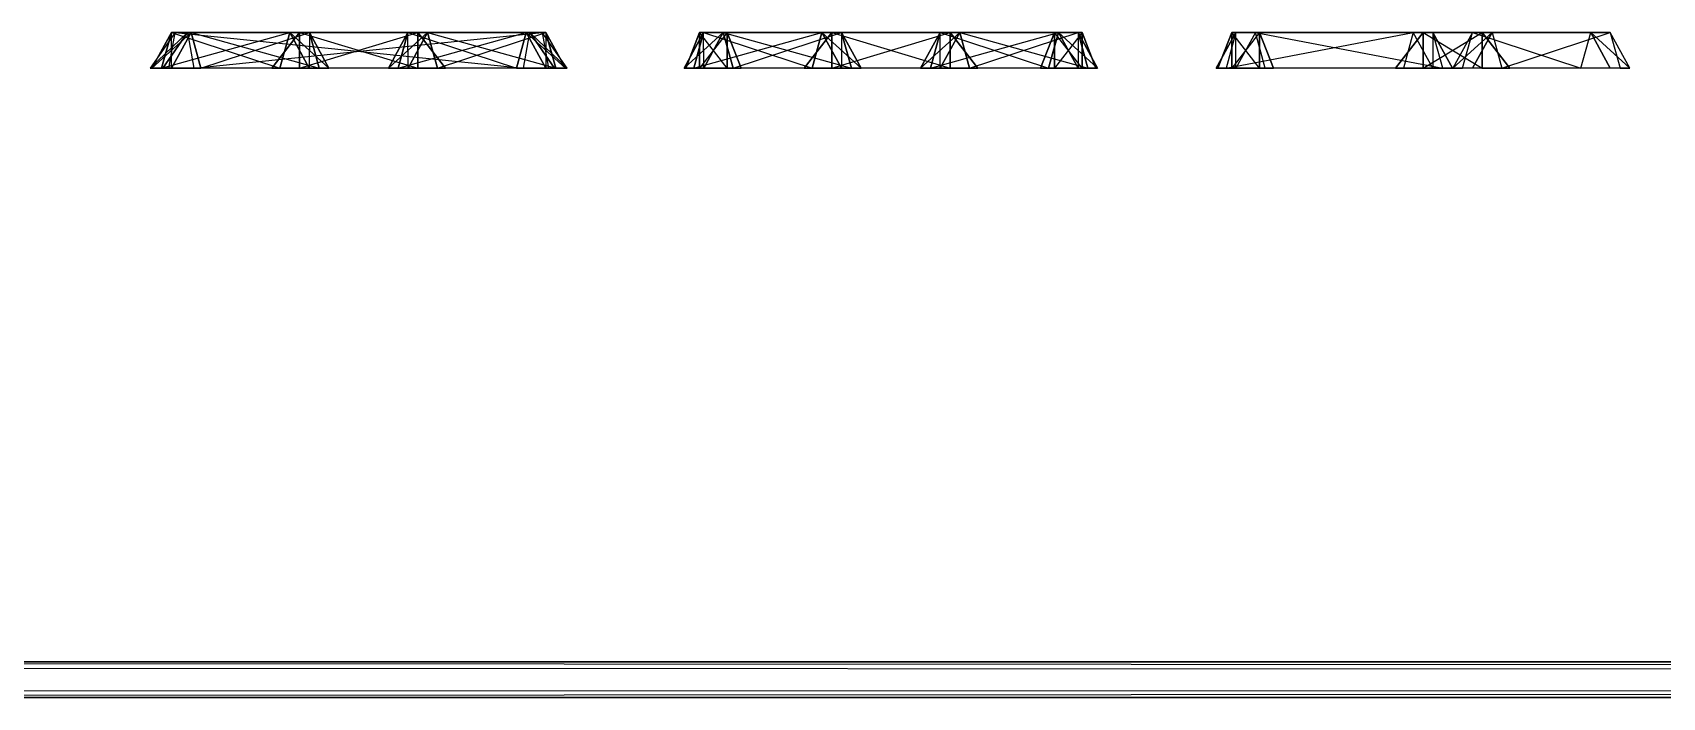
# Model space of a CAD drawing. Extents: x -3500 to 3500, y -22 to 22.
# Drawn here: x -2227 to -2119, y -22 to 22 of the extents above; entities that cross this region are included whole.
import ezdxf

# ---------------------------------------------------------------- set-up
doc = ezdxf.new("R2010")
doc.units = 0
doc.layers.add('UB3D', color=1, linetype='CONTINUOUS')

msp = doc.modelspace()

# ---------------------------------------------------------------- linework, layer by layer
at = {"layer": 'UB3D', "color": 2}
for points in [[(-2219.236969, 19.685039, 1271.177402), (-2218.007441, 19.685039, 1272.822913), (-2217.595157, 22.047244, 1272.001969)], [(-2218.412402, 19.685039, 1269.535669), (-2219.236969, 19.685039, 1271.177402), (-2216.770591, 22.047244, 1270.360236)], [(-2219.236969, 19.685039, 1271.177402), (-2216.770591, 22.047244, 1270.360236), (-2217.595157, 22.047244, 1272.001969)], [(-2219.130079, 19.685039, 1282.338228), (-2218.484882, 19.685039, 1284.288346), (-2217.833858, 22.047244, 1283.640236)], [(-2217.82811, 19.685039, 1281.042008), (-2219.130079, 19.685039, 1282.338228), (-2216.53189, 22.047244, 1282.344016)], [(-2219.130079, 19.685039, 1282.338228), (-2216.53189, 22.047244, 1282.344016), (-2217.833858, 22.047244, 1283.640236)], [(-2219.130079, 19.685039, 1271.835), (-2217.833858, 22.047244, 1270.532992), (-2218.484882, 19.685039, 1269.884882)], [(-2219.130079, 19.685039, 1271.835), (-2217.82811, 19.685039, 1273.13122), (-2217.833858, 22.047244, 1270.532992)], [(-2218.484882, 19.685039, 1284.288346), (-2217.833858, 22.047244, 1283.640236), (-2210.645866, 19.685039, 1292.162362)], [(-2217.833858, 22.047244, 1270.532992), (-2218.484882, 19.685039, 1269.884882), (-2209.994843, 22.047244, 1262.658976)], [(-2218.484882, 19.685039, 1269.884882), (-2209.994843, 22.047244, 1262.658976), (-2210.645866, 19.685039, 1262.010866)], [(-2218.412402, 19.685039, 1269.535669), (-2216.770591, 22.047244, 1270.360236), (-2216.358307, 19.685039, 1269.539291)], [(-2218.007441, 19.685039, 1272.822913), (-2217.595157, 22.047244, 1272.001969), (-2194.490394, 19.685039, 1284.633937)], [(-2217.833858, 22.047244, 1283.640236), (-2210.645866, 19.685039, 1292.162362), (-2209.994843, 22.047244, 1291.514252)], [(-2216.53189, 22.047244, 1282.344016), (-2217.833858, 22.047244, 1283.640236), (-2208.692874, 22.047244, 1290.218031)], [(-2217.833858, 22.047244, 1283.640236), (-2208.692874, 22.047244, 1290.218031), (-2209.994843, 22.047244, 1291.514252)], [(-2217.82811, 19.685039, 1273.13122), (-2217.833858, 22.047244, 1270.532992), (-2216.53189, 22.047244, 1271.829213)], [(-2217.833858, 22.047244, 1270.532992), (-2216.53189, 22.047244, 1271.829213), (-2209.994843, 22.047244, 1262.658976)], [(-2217.82811, 19.685039, 1281.042008), (-2216.53189, 22.047244, 1282.344016), (-2215.880866, 19.685039, 1281.695906)], [(-2217.82811, 19.685039, 1273.13122), (-2215.880866, 19.685039, 1272.477323), (-2216.53189, 22.047244, 1271.829213)], [(-2217.595157, 22.047244, 1272.001969), (-2194.490394, 19.685039, 1284.633937), (-2194.07811, 22.047244, 1283.812992)], [(-2216.770591, 22.047244, 1270.360236), (-2217.595157, 22.047244, 1272.001969), (-2193.253543, 22.047244, 1282.17126)], [(-2217.595157, 22.047244, 1272.001969), (-2193.253543, 22.047244, 1282.17126), (-2194.07811, 22.047244, 1283.812992)], [(-2216.770591, 22.047244, 1270.360236), (-2216.358307, 19.685039, 1269.539291), (-2193.253543, 22.047244, 1282.17126)], [(-2216.53189, 22.047244, 1282.344016), (-2215.880866, 19.685039, 1281.695906), (-2208.692874, 22.047244, 1290.218031)], [(-2215.880866, 19.685039, 1272.477323), (-2216.53189, 22.047244, 1271.829213), (-2208.04185, 19.685039, 1264.603307)], [(-2216.53189, 22.047244, 1271.829213), (-2208.04185, 19.685039, 1264.603307), (-2208.692874, 22.047244, 1263.955197)], [(-2216.53189, 22.047244, 1271.829213), (-2209.994843, 22.047244, 1262.658976), (-2208.692874, 22.047244, 1263.955197)], [(-2216.358307, 19.685039, 1269.539291), (-2193.253543, 22.047244, 1282.17126), (-2192.84126, 19.685039, 1281.350315)], [(-2215.880866, 19.685039, 1281.695906), (-2208.692874, 22.047244, 1290.218031), (-2208.04185, 19.685039, 1289.569921)], [(-2211.181102, 19.685039, 1289.94752), (-2209.343858, 22.047244, 1289.94752), (-2209.343858, 19.685039, 1289.028898)], [(-2211.181102, 19.685039, 1291.784764), (-2209.343858, 19.685039, 1292.703386), (-2209.343858, 22.047244, 1291.784764)], [(-2211.181102, 19.685039, 1289.94752), (-2211.181102, 19.685039, 1291.784764), (-2209.343858, 22.047244, 1289.94752)], [(-2211.181102, 19.685039, 1291.784764), (-2209.343858, 22.047244, 1289.94752), (-2209.343858, 22.047244, 1291.784764)], [(-2211.181102, 19.685039, 1262.388465), (-2209.343858, 22.047244, 1262.388465), (-2209.343858, 19.685039, 1261.469843)], [(-2211.181102, 19.685039, 1264.225709), (-2209.343858, 19.685039, 1265.144331), (-2209.343858, 22.047244, 1264.225709)], [(-2211.181102, 19.685039, 1262.388465), (-2211.181102, 19.685039, 1264.225709), (-2209.343858, 22.047244, 1262.388465)], [(-2211.181102, 19.685039, 1264.225709), (-2209.343858, 22.047244, 1262.388465), (-2209.343858, 22.047244, 1264.225709)], [(-2210.645866, 19.685039, 1292.162362), (-2209.994843, 22.047244, 1291.514252), (-2208.698622, 19.685039, 1292.81626)], [(-2209.994843, 22.047244, 1262.658976), (-2210.645866, 19.685039, 1262.010866), (-2208.698622, 19.685039, 1261.356969)], [(-2208.692874, 22.047244, 1290.218031), (-2209.994843, 22.047244, 1291.514252), (-2207.396654, 19.685039, 1291.520039)], [(-2209.994843, 22.047244, 1291.514252), (-2207.396654, 19.685039, 1291.520039), (-2208.698622, 19.685039, 1292.81626)], [(-2209.994843, 22.047244, 1262.658976), (-2208.692874, 22.047244, 1263.955197), (-2208.698622, 19.685039, 1261.356969)], [(-2209.343858, 22.047244, 1289.94752), (-2209.343858, 19.685039, 1289.028898), (-2201.504843, 22.047244, 1289.94752)], [(-2209.343858, 19.685039, 1289.028898), (-2201.504843, 22.047244, 1289.94752), (-2201.504843, 19.685039, 1289.028898)], [(-2209.343858, 19.685039, 1292.703386), (-2209.343858, 22.047244, 1291.784764), (-2201.504843, 19.685039, 1292.703386)], [(-2209.343858, 22.047244, 1291.784764), (-2201.504843, 19.685039, 1292.703386), (-2201.504843, 22.047244, 1291.784764)], [(-2209.343858, 22.047244, 1289.94752), (-2209.343858, 22.047244, 1291.784764), (-2201.504843, 22.047244, 1289.94752)], [(-2209.343858, 22.047244, 1291.784764), (-2201.504843, 22.047244, 1289.94752), (-2201.504843, 22.047244, 1291.784764)], [(-2209.343858, 22.047244, 1262.388465), (-2209.343858, 19.685039, 1261.469843), (-2201.504843, 22.047244, 1262.388465)], [(-2209.343858, 19.685039, 1261.469843), (-2201.504843, 22.047244, 1262.388465), (-2201.504843, 19.685039, 1261.469843)], [(-2209.343858, 19.685039, 1265.144331), (-2209.343858, 22.047244, 1264.225709), (-2201.504843, 19.685039, 1265.144331)], [(-2209.343858, 22.047244, 1264.225709), (-2201.504843, 19.685039, 1265.144331), (-2201.504843, 22.047244, 1264.225709)], [(-2209.343858, 22.047244, 1262.388465), (-2209.343858, 22.047244, 1264.225709), (-2201.504843, 22.047244, 1262.388465)], [(-2209.343858, 22.047244, 1264.225709), (-2201.504843, 22.047244, 1262.388465), (-2201.504843, 22.047244, 1264.225709)], [(-2208.692874, 22.047244, 1263.955197), (-2208.698622, 19.685039, 1261.356969), (-2207.396654, 19.685039, 1262.653189)], [(-2208.692874, 22.047244, 1290.218031), (-2208.04185, 19.685039, 1289.569921), (-2207.396654, 19.685039, 1291.520039)], [(-2208.04185, 19.685039, 1264.603307), (-2208.692874, 22.047244, 1263.955197), (-2207.396654, 19.685039, 1262.653189)], [(-2203.452047, 19.685039, 1291.520039), (-2202.155827, 22.047244, 1290.218031), (-2202.80685, 19.685039, 1289.569921)], [(-2203.452047, 19.685039, 1291.520039), (-2202.150079, 19.685039, 1292.81626), (-2202.155827, 22.047244, 1290.218031)], [(-2203.452047, 19.685039, 1262.653189), (-2202.80685, 19.685039, 1264.603307), (-2202.155827, 22.047244, 1263.955197)], [(-2202.150079, 19.685039, 1261.356969), (-2203.452047, 19.685039, 1262.653189), (-2200.853858, 22.047244, 1262.658976)], [(-2203.452047, 19.685039, 1262.653189), (-2200.853858, 22.047244, 1262.658976), (-2202.155827, 22.047244, 1263.955197)], [(-2202.155827, 22.047244, 1290.218031), (-2202.80685, 19.685039, 1289.569921), (-2194.316811, 22.047244, 1282.344016)], [(-2202.80685, 19.685039, 1289.569921), (-2194.316811, 22.047244, 1282.344016), (-2194.967835, 19.685039, 1281.695906)], [(-2202.80685, 19.685039, 1264.603307), (-2202.155827, 22.047244, 1263.955197), (-2194.967835, 19.685039, 1272.477323)], [(-2202.150079, 19.685039, 1292.81626), (-2202.155827, 22.047244, 1290.218031), (-2200.853858, 22.047244, 1291.514252)], [(-2202.155827, 22.047244, 1290.218031), (-2200.853858, 22.047244, 1291.514252), (-2194.316811, 22.047244, 1282.344016)], [(-2202.155827, 22.047244, 1263.955197), (-2194.967835, 19.685039, 1272.477323), (-2194.316811, 22.047244, 1271.829213)], [(-2200.853858, 22.047244, 1262.658976), (-2202.155827, 22.047244, 1263.955197), (-2193.014843, 22.047244, 1270.532992)], [(-2202.155827, 22.047244, 1263.955197), (-2193.014843, 22.047244, 1270.532992), (-2194.316811, 22.047244, 1271.829213)], [(-2202.150079, 19.685039, 1292.81626), (-2200.202835, 19.685039, 1292.162362), (-2200.853858, 22.047244, 1291.514252)], [(-2202.150079, 19.685039, 1261.356969), (-2200.853858, 22.047244, 1262.658976), (-2200.202835, 19.685039, 1262.010866)], [(-2201.504843, 22.047244, 1289.94752), (-2201.504843, 19.685039, 1289.028898), (-2199.667598, 19.685039, 1289.94752)], [(-2201.504843, 19.685039, 1292.703386), (-2201.504843, 22.047244, 1291.784764), (-2199.667598, 19.685039, 1291.784764)], [(-2201.504843, 22.047244, 1289.94752), (-2201.504843, 22.047244, 1291.784764), (-2199.667598, 19.685039, 1289.94752)], [(-2201.504843, 22.047244, 1291.784764), (-2199.667598, 19.685039, 1289.94752), (-2199.667598, 19.685039, 1291.784764)], [(-2201.504843, 22.047244, 1262.388465), (-2201.504843, 19.685039, 1261.469843), (-2199.667598, 19.685039, 1262.388465)], [(-2201.504843, 19.685039, 1265.144331), (-2201.504843, 22.047244, 1264.225709), (-2199.667598, 19.685039, 1264.225709)], [(-2201.504843, 22.047244, 1262.388465), (-2201.504843, 22.047244, 1264.225709), (-2199.667598, 19.685039, 1262.388465)], [(-2201.504843, 22.047244, 1264.225709), (-2199.667598, 19.685039, 1262.388465), (-2199.667598, 19.685039, 1264.225709)], [(-2200.202835, 19.685039, 1292.162362), (-2200.853858, 22.047244, 1291.514252), (-2192.363819, 19.685039, 1284.288346)], [(-2200.853858, 22.047244, 1291.514252), (-2192.363819, 19.685039, 1284.288346), (-2193.014843, 22.047244, 1283.640236)], [(-2200.853858, 22.047244, 1291.514252), (-2194.316811, 22.047244, 1282.344016), (-2193.014843, 22.047244, 1283.640236)], [(-2200.853858, 22.047244, 1262.658976), (-2200.202835, 19.685039, 1262.010866), (-2193.014843, 22.047244, 1270.532992)], [(-2200.202835, 19.685039, 1262.010866), (-2193.014843, 22.047244, 1270.532992), (-2192.363819, 19.685039, 1269.884882)], [(-2194.316811, 22.047244, 1282.344016), (-2194.967835, 19.685039, 1281.695906), (-2193.020591, 19.685039, 1281.042008)], [(-2194.967835, 19.685039, 1272.477323), (-2194.316811, 22.047244, 1271.829213), (-2193.020591, 19.685039, 1273.13122)], [(-2194.490394, 19.685039, 1284.633937), (-2194.07811, 22.047244, 1283.812992), (-2192.436299, 19.685039, 1284.637559)], [(-2194.316811, 22.047244, 1282.344016), (-2193.014843, 22.047244, 1283.640236), (-2193.020591, 19.685039, 1281.042008)], [(-2193.014843, 22.047244, 1270.532992), (-2194.316811, 22.047244, 1271.829213), (-2191.718622, 19.685039, 1271.835)], [(-2194.316811, 22.047244, 1271.829213), (-2191.718622, 19.685039, 1271.835), (-2193.020591, 19.685039, 1273.13122)], [(-2193.253543, 22.047244, 1282.17126), (-2194.07811, 22.047244, 1283.812992), (-2191.611732, 19.685039, 1282.995827)], [(-2194.07811, 22.047244, 1283.812992), (-2191.611732, 19.685039, 1282.995827), (-2192.436299, 19.685039, 1284.637559)], [(-2193.253543, 22.047244, 1282.17126), (-2192.84126, 19.685039, 1281.350315), (-2191.611732, 19.685039, 1282.995827)], [(-2193.014843, 22.047244, 1283.640236), (-2193.020591, 19.685039, 1281.042008), (-2191.718622, 19.685039, 1282.338228)], [(-2192.363819, 19.685039, 1284.288346), (-2193.014843, 22.047244, 1283.640236), (-2191.718622, 19.685039, 1282.338228)], [(-2193.014843, 22.047244, 1270.532992), (-2192.363819, 19.685039, 1269.884882), (-2191.718622, 19.685039, 1271.835)], [(-2183.854488, 19.685039, 1282.338228), (-2183.209291, 19.685039, 1284.288346), (-2182.558268, 22.047244, 1283.640236)], [(-2182.55252, 19.685039, 1281.042008), (-2183.854488, 19.685039, 1282.338228), (-2181.256299, 22.047244, 1282.344016)], [(-2183.854488, 19.685039, 1282.338228), (-2181.256299, 22.047244, 1282.344016), (-2182.558268, 22.047244, 1283.640236)], [(-2183.854488, 19.685039, 1271.835), (-2182.558268, 22.047244, 1270.532992), (-2183.209291, 19.685039, 1269.884882)], [(-2183.854488, 19.685039, 1271.835), (-2182.55252, 19.685039, 1273.13122), (-2182.558268, 22.047244, 1270.532992)], [(-2182.825906, 19.685039, 1284.82937), (-2182.825906, 22.047244, 1282.992126), (-2183.744528, 19.685039, 1282.992126)], [(-2182.825906, 22.047244, 1282.992126), (-2183.744528, 19.685039, 1282.992126), (-2182.825906, 22.047244, 1271.181102)], [(-2183.744528, 19.685039, 1282.992126), (-2182.825906, 22.047244, 1271.181102), (-2183.744528, 19.685039, 1271.181102)], [(-2182.825906, 22.047244, 1271.181102), (-2183.744528, 19.685039, 1271.181102), (-2182.825906, 19.685039, 1269.343858)], [(-2183.209291, 19.685039, 1284.288346), (-2182.558268, 22.047244, 1283.640236), (-2175.370276, 19.685039, 1292.162362)], [(-2182.558268, 22.047244, 1270.532992), (-2183.209291, 19.685039, 1269.884882), (-2174.719252, 22.047244, 1262.658976)], [(-2183.209291, 19.685039, 1269.884882), (-2174.719252, 22.047244, 1262.658976), (-2175.370276, 19.685039, 1262.010866)], [(-2182.825906, 19.685039, 1284.82937), (-2180.988661, 19.685039, 1284.82937), (-2182.825906, 22.047244, 1282.992126)], [(-2180.988661, 19.685039, 1284.82937), (-2182.825906, 22.047244, 1282.992126), (-2180.988661, 22.047244, 1282.992126)], [(-2182.825906, 22.047244, 1282.992126), (-2180.988661, 22.047244, 1282.992126), (-2182.825906, 22.047244, 1271.181102)], [(-2180.988661, 22.047244, 1282.992126), (-2182.825906, 22.047244, 1271.181102), (-2180.988661, 22.047244, 1271.181102)], [(-2182.825906, 22.047244, 1271.181102), (-2180.988661, 22.047244, 1271.181102), (-2182.825906, 19.685039, 1269.343858)], [(-2180.988661, 22.047244, 1271.181102), (-2182.825906, 19.685039, 1269.343858), (-2180.988661, 19.685039, 1269.343858)], [(-2182.558268, 22.047244, 1283.640236), (-2175.370276, 19.685039, 1292.162362), (-2174.719252, 22.047244, 1291.514252)], [(-2181.256299, 22.047244, 1282.344016), (-2182.558268, 22.047244, 1283.640236), (-2173.417283, 22.047244, 1290.218031)], [(-2182.558268, 22.047244, 1283.640236), (-2173.417283, 22.047244, 1290.218031), (-2174.719252, 22.047244, 1291.514252)], [(-2182.55252, 19.685039, 1273.13122), (-2182.558268, 22.047244, 1270.532992), (-2181.256299, 22.047244, 1271.829213)], [(-2182.558268, 22.047244, 1270.532992), (-2181.256299, 22.047244, 1271.829213), (-2174.719252, 22.047244, 1262.658976)], [(-2182.55252, 19.685039, 1281.042008), (-2181.256299, 22.047244, 1282.344016), (-2180.605276, 19.685039, 1281.695906)], [(-2182.55252, 19.685039, 1273.13122), (-2180.605276, 19.685039, 1272.477323), (-2181.256299, 22.047244, 1271.829213)], [(-2181.256299, 22.047244, 1282.344016), (-2180.605276, 19.685039, 1281.695906), (-2173.417283, 22.047244, 1290.218031)], [(-2180.605276, 19.685039, 1272.477323), (-2181.256299, 22.047244, 1271.829213), (-2172.76626, 19.685039, 1264.603307)], [(-2181.256299, 22.047244, 1271.829213), (-2172.76626, 19.685039, 1264.603307), (-2173.417283, 22.047244, 1263.955197)], [(-2181.256299, 22.047244, 1271.829213), (-2174.719252, 22.047244, 1262.658976), (-2173.417283, 22.047244, 1263.955197)], [(-2180.988661, 19.685039, 1284.82937), (-2180.070039, 19.685039, 1282.992126), (-2180.988661, 22.047244, 1282.992126)], [(-2180.070039, 19.685039, 1282.992126), (-2180.988661, 22.047244, 1282.992126), (-2180.070039, 19.685039, 1271.181102)], [(-2180.988661, 22.047244, 1282.992126), (-2180.070039, 19.685039, 1271.181102), (-2180.988661, 22.047244, 1271.181102)], [(-2180.070039, 19.685039, 1271.181102), (-2180.988661, 22.047244, 1271.181102), (-2180.988661, 19.685039, 1269.343858)], [(-2180.605276, 19.685039, 1281.695906), (-2173.417283, 22.047244, 1290.218031), (-2172.76626, 19.685039, 1289.569921)], [(-2175.905512, 19.685039, 1289.94752), (-2174.068268, 22.047244, 1289.94752), (-2174.068268, 19.685039, 1289.028898)], [(-2175.905512, 19.685039, 1291.784764), (-2174.068268, 19.685039, 1292.703386), (-2174.068268, 22.047244, 1291.784764)], [(-2175.905512, 19.685039, 1289.94752), (-2175.905512, 19.685039, 1291.784764), (-2174.068268, 22.047244, 1289.94752)], [(-2175.905512, 19.685039, 1291.784764), (-2174.068268, 22.047244, 1289.94752), (-2174.068268, 22.047244, 1291.784764)], [(-2175.905512, 19.685039, 1262.388465), (-2174.068268, 22.047244, 1262.388465), (-2174.068268, 19.685039, 1261.469843)], [(-2175.905512, 19.685039, 1264.225709), (-2174.068268, 19.685039, 1265.144331), (-2174.068268, 22.047244, 1264.225709)], [(-2175.905512, 19.685039, 1262.388465), (-2175.905512, 19.685039, 1264.225709), (-2174.068268, 22.047244, 1262.388465)], [(-2175.905512, 19.685039, 1264.225709), (-2174.068268, 22.047244, 1262.388465), (-2174.068268, 22.047244, 1264.225709)], [(-2175.370276, 19.685039, 1292.162362), (-2174.719252, 22.047244, 1291.514252), (-2173.423031, 19.685039, 1292.81626)], [(-2174.719252, 22.047244, 1262.658976), (-2175.370276, 19.685039, 1262.010866), (-2173.423031, 19.685039, 1261.356969)], [(-2173.417283, 22.047244, 1290.218031), (-2174.719252, 22.047244, 1291.514252), (-2172.121063, 19.685039, 1291.520039)], [(-2174.719252, 22.047244, 1291.514252), (-2172.121063, 19.685039, 1291.520039), (-2173.423031, 19.685039, 1292.81626)], [(-2174.719252, 22.047244, 1262.658976), (-2173.417283, 22.047244, 1263.955197), (-2173.423031, 19.685039, 1261.356969)], [(-2174.068268, 22.047244, 1289.94752), (-2174.068268, 19.685039, 1289.028898), (-2166.229252, 22.047244, 1289.94752)], [(-2174.068268, 19.685039, 1289.028898), (-2166.229252, 22.047244, 1289.94752), (-2166.229252, 19.685039, 1289.028898)], [(-2174.068268, 19.685039, 1292.703386), (-2174.068268, 22.047244, 1291.784764), (-2166.229252, 19.685039, 1292.703386)], [(-2174.068268, 22.047244, 1291.784764), (-2166.229252, 19.685039, 1292.703386), (-2166.229252, 22.047244, 1291.784764)], [(-2174.068268, 22.047244, 1289.94752), (-2174.068268, 22.047244, 1291.784764), (-2166.229252, 22.047244, 1289.94752)], [(-2174.068268, 22.047244, 1291.784764), (-2166.229252, 22.047244, 1289.94752), (-2166.229252, 22.047244, 1291.784764)], [(-2174.068268, 22.047244, 1262.388465), (-2174.068268, 19.685039, 1261.469843), (-2166.229252, 22.047244, 1262.388465)], [(-2174.068268, 19.685039, 1261.469843), (-2166.229252, 22.047244, 1262.388465), (-2166.229252, 19.685039, 1261.469843)], [(-2174.068268, 19.685039, 1265.144331), (-2174.068268, 22.047244, 1264.225709), (-2166.229252, 19.685039, 1265.144331)], [(-2174.068268, 22.047244, 1264.225709), (-2166.229252, 19.685039, 1265.144331), (-2166.229252, 22.047244, 1264.225709)], [(-2174.068268, 22.047244, 1262.388465), (-2174.068268, 22.047244, 1264.225709), (-2166.229252, 22.047244, 1262.388465)], [(-2174.068268, 22.047244, 1264.225709), (-2166.229252, 22.047244, 1262.388465), (-2166.229252, 22.047244, 1264.225709)], [(-2173.417283, 22.047244, 1263.955197), (-2173.423031, 19.685039, 1261.356969), (-2172.121063, 19.685039, 1262.653189)], [(-2173.417283, 22.047244, 1290.218031), (-2172.76626, 19.685039, 1289.569921), (-2172.121063, 19.685039, 1291.520039)], [(-2172.76626, 19.685039, 1264.603307), (-2173.417283, 22.047244, 1263.955197), (-2172.121063, 19.685039, 1262.653189)], [(-2168.176457, 19.685039, 1291.520039), (-2166.880236, 22.047244, 1290.218031), (-2167.53126, 19.685039, 1289.569921)], [(-2168.176457, 19.685039, 1291.520039), (-2166.874488, 19.685039, 1292.81626), (-2166.880236, 22.047244, 1290.218031)], [(-2168.176457, 19.685039, 1262.653189), (-2167.53126, 19.685039, 1264.603307), (-2166.880236, 22.047244, 1263.955197)], [(-2166.874488, 19.685039, 1261.356969), (-2168.176457, 19.685039, 1262.653189), (-2165.578268, 22.047244, 1262.658976)], [(-2168.176457, 19.685039, 1262.653189), (-2165.578268, 22.047244, 1262.658976), (-2166.880236, 22.047244, 1263.955197)], [(-2166.880236, 22.047244, 1290.218031), (-2167.53126, 19.685039, 1289.569921), (-2159.04122, 22.047244, 1282.344016)], [(-2167.53126, 19.685039, 1289.569921), (-2159.04122, 22.047244, 1282.344016), (-2159.692244, 19.685039, 1281.695906)], [(-2167.53126, 19.685039, 1264.603307), (-2166.880236, 22.047244, 1263.955197), (-2159.692244, 19.685039, 1272.477323)], [(-2166.874488, 19.685039, 1292.81626), (-2166.880236, 22.047244, 1290.218031), (-2165.578268, 22.047244, 1291.514252)], [(-2166.880236, 22.047244, 1290.218031), (-2165.578268, 22.047244, 1291.514252), (-2159.04122, 22.047244, 1282.344016)], [(-2166.880236, 22.047244, 1263.955197), (-2159.692244, 19.685039, 1272.477323), (-2159.04122, 22.047244, 1271.829213)], [(-2165.578268, 22.047244, 1262.658976), (-2166.880236, 22.047244, 1263.955197), (-2157.739252, 22.047244, 1270.532992)], [(-2166.880236, 22.047244, 1263.955197), (-2157.739252, 22.047244, 1270.532992), (-2159.04122, 22.047244, 1271.829213)], [(-2166.874488, 19.685039, 1292.81626), (-2164.927244, 19.685039, 1292.162362), (-2165.578268, 22.047244, 1291.514252)], [(-2166.874488, 19.685039, 1261.356969), (-2165.578268, 22.047244, 1262.658976), (-2164.927244, 19.685039, 1262.010866)], [(-2166.229252, 22.047244, 1289.94752), (-2166.229252, 19.685039, 1289.028898), (-2164.392008, 19.685039, 1289.94752)], [(-2166.229252, 19.685039, 1292.703386), (-2166.229252, 22.047244, 1291.784764), (-2164.392008, 19.685039, 1291.784764)], [(-2166.229252, 22.047244, 1289.94752), (-2166.229252, 22.047244, 1291.784764), (-2164.392008, 19.685039, 1289.94752)], [(-2166.229252, 22.047244, 1291.784764), (-2164.392008, 19.685039, 1289.94752), (-2164.392008, 19.685039, 1291.784764)], [(-2166.229252, 22.047244, 1262.388465), (-2166.229252, 19.685039, 1261.469843), (-2164.392008, 19.685039, 1262.388465)], [(-2166.229252, 19.685039, 1265.144331), (-2166.229252, 22.047244, 1264.225709), (-2164.392008, 19.685039, 1264.225709)], [(-2166.229252, 22.047244, 1262.388465), (-2166.229252, 22.047244, 1264.225709), (-2164.392008, 19.685039, 1262.388465)], [(-2166.229252, 22.047244, 1264.225709), (-2164.392008, 19.685039, 1262.388465), (-2164.392008, 19.685039, 1264.225709)], [(-2164.927244, 19.685039, 1292.162362), (-2165.578268, 22.047244, 1291.514252), (-2157.088228, 19.685039, 1284.288346)], [(-2165.578268, 22.047244, 1291.514252), (-2157.088228, 19.685039, 1284.288346), (-2157.739252, 22.047244, 1283.640236)], [(-2165.578268, 22.047244, 1291.514252), (-2159.04122, 22.047244, 1282.344016), (-2157.739252, 22.047244, 1283.640236)], [(-2165.578268, 22.047244, 1262.658976), (-2164.927244, 19.685039, 1262.010866), (-2157.739252, 22.047244, 1270.532992)], [(-2164.927244, 19.685039, 1262.010866), (-2157.739252, 22.047244, 1270.532992), (-2157.088228, 19.685039, 1269.884882)], [(-2159.308858, 19.685039, 1284.82937), (-2159.308858, 22.047244, 1282.992126), (-2160.22748, 19.685039, 1282.992126)], [(-2159.308858, 22.047244, 1282.992126), (-2160.22748, 19.685039, 1282.992126), (-2159.308858, 22.047244, 1271.181102)], [(-2160.22748, 19.685039, 1282.992126), (-2159.308858, 22.047244, 1271.181102), (-2160.22748, 19.685039, 1271.181102)], [(-2159.308858, 22.047244, 1271.181102), (-2160.22748, 19.685039, 1271.181102), (-2159.308858, 19.685039, 1269.343858)], [(-2159.04122, 22.047244, 1282.344016), (-2159.692244, 19.685039, 1281.695906), (-2157.745, 19.685039, 1281.042008)], [(-2159.692244, 19.685039, 1272.477323), (-2159.04122, 22.047244, 1271.829213), (-2157.745, 19.685039, 1273.13122)], [(-2159.308858, 19.685039, 1284.82937), (-2157.471614, 19.685039, 1284.82937), (-2159.308858, 22.047244, 1282.992126)], [(-2157.471614, 19.685039, 1284.82937), (-2159.308858, 22.047244, 1282.992126), (-2157.471614, 22.047244, 1282.992126)], [(-2159.308858, 22.047244, 1282.992126), (-2157.471614, 22.047244, 1282.992126), (-2159.308858, 22.047244, 1271.181102)], [(-2157.471614, 22.047244, 1282.992126), (-2159.308858, 22.047244, 1271.181102), (-2157.471614, 22.047244, 1271.181102)], [(-2159.308858, 22.047244, 1271.181102), (-2157.471614, 22.047244, 1271.181102), (-2159.308858, 19.685039, 1269.343858)], [(-2157.471614, 22.047244, 1271.181102), (-2159.308858, 19.685039, 1269.343858), (-2157.471614, 19.685039, 1269.343858)], [(-2159.04122, 22.047244, 1282.344016), (-2157.739252, 22.047244, 1283.640236), (-2157.745, 19.685039, 1281.042008)], [(-2157.739252, 22.047244, 1270.532992), (-2159.04122, 22.047244, 1271.829213), (-2156.443031, 19.685039, 1271.835)], [(-2159.04122, 22.047244, 1271.829213), (-2156.443031, 19.685039, 1271.835), (-2157.745, 19.685039, 1273.13122)], [(-2157.739252, 22.047244, 1283.640236), (-2157.745, 19.685039, 1281.042008), (-2156.443031, 19.685039, 1282.338228)], [(-2157.088228, 19.685039, 1284.288346), (-2157.739252, 22.047244, 1283.640236), (-2156.443031, 19.685039, 1282.338228)], [(-2157.739252, 22.047244, 1270.532992), (-2157.088228, 19.685039, 1269.884882), (-2156.443031, 19.685039, 1271.835)], [(-2157.471614, 19.685039, 1284.82937), (-2156.552992, 19.685039, 1282.992126), (-2157.471614, 22.047244, 1282.992126)], [(-2156.552992, 19.685039, 1282.992126), (-2157.471614, 22.047244, 1282.992126), (-2156.552992, 19.685039, 1271.181102)], [(-2157.471614, 22.047244, 1282.992126), (-2156.552992, 19.685039, 1271.181102), (-2157.471614, 22.047244, 1271.181102)], [(-2156.552992, 19.685039, 1271.181102), (-2157.471614, 22.047244, 1271.181102), (-2157.471614, 19.685039, 1269.343858)], [(-2148.578898, 19.685039, 1275.772008), (-2147.282677, 22.047244, 1274.47), (-2147.933701, 19.685039, 1273.82189)], [(-2148.578898, 19.685039, 1275.772008), (-2147.276929, 19.685039, 1277.068228), (-2147.282677, 22.047244, 1274.47)], [(-2147.550315, 19.685039, 1292.703386), (-2147.550315, 22.047244, 1290.866142), (-2148.468937, 19.685039, 1290.866142)], [(-2147.550315, 22.047244, 1290.866142), (-2148.468937, 19.685039, 1290.866142), (-2147.550315, 22.047244, 1263.307087)], [(-2148.468937, 19.685039, 1290.866142), (-2147.550315, 22.047244, 1263.307087), (-2148.468937, 19.685039, 1263.307087)], [(-2147.550315, 22.047244, 1263.307087), (-2148.468937, 19.685039, 1263.307087), (-2147.550315, 19.685039, 1261.469843)], [(-2147.282677, 22.047244, 1274.47), (-2147.933701, 19.685039, 1273.82189), (-2135.524134, 22.047244, 1262.658976)], [(-2147.933701, 19.685039, 1273.82189), (-2135.524134, 22.047244, 1262.658976), (-2136.175157, 19.685039, 1262.010866)], [(-2147.550315, 19.685039, 1292.703386), (-2145.713071, 19.685039, 1292.703386), (-2147.550315, 22.047244, 1290.866142)], [(-2145.713071, 19.685039, 1292.703386), (-2147.550315, 22.047244, 1290.866142), (-2145.713071, 22.047244, 1290.866142)], [(-2147.550315, 22.047244, 1290.866142), (-2145.713071, 22.047244, 1290.866142), (-2147.550315, 22.047244, 1263.307087)], [(-2145.713071, 22.047244, 1290.866142), (-2147.550315, 22.047244, 1263.307087), (-2145.713071, 22.047244, 1263.307087)], [(-2147.550315, 22.047244, 1263.307087), (-2145.713071, 22.047244, 1263.307087), (-2147.550315, 19.685039, 1261.469843)], [(-2145.713071, 22.047244, 1263.307087), (-2147.550315, 19.685039, 1261.469843), (-2145.713071, 19.685039, 1261.469843)], [(-2147.276929, 19.685039, 1277.068228), (-2147.282677, 22.047244, 1274.47), (-2145.980709, 22.047244, 1275.76622)], [(-2147.282677, 22.047244, 1274.47), (-2145.980709, 22.047244, 1275.76622), (-2135.524134, 22.047244, 1262.658976)], [(-2147.276929, 19.685039, 1277.068228), (-2145.329685, 19.685039, 1276.414331), (-2145.980709, 22.047244, 1275.76622)], [(-2145.329685, 19.685039, 1276.414331), (-2145.980709, 22.047244, 1275.76622), (-2133.571142, 19.685039, 1264.603307)], [(-2145.980709, 22.047244, 1275.76622), (-2133.571142, 19.685039, 1264.603307), (-2134.222165, 22.047244, 1263.955197)], [(-2145.980709, 22.047244, 1275.76622), (-2135.524134, 22.047244, 1262.658976), (-2134.222165, 22.047244, 1263.955197)], [(-2145.713071, 19.685039, 1292.703386), (-2144.794449, 19.685039, 1290.866142), (-2145.713071, 22.047244, 1290.866142)], [(-2144.794449, 19.685039, 1290.866142), (-2145.713071, 22.047244, 1290.866142), (-2144.794449, 19.685039, 1263.307087)], [(-2145.713071, 22.047244, 1290.866142), (-2144.794449, 19.685039, 1263.307087), (-2145.713071, 22.047244, 1263.307087)], [(-2144.794449, 19.685039, 1263.307087), (-2145.713071, 22.047244, 1263.307087), (-2145.713071, 19.685039, 1261.469843)], [(-2136.710394, 19.685039, 1262.388465), (-2134.87315, 22.047244, 1262.388465), (-2134.87315, 19.685039, 1261.469843)], [(-2136.710394, 19.685039, 1264.225709), (-2134.87315, 19.685039, 1265.144331), (-2134.87315, 22.047244, 1264.225709)], [(-2136.710394, 19.685039, 1262.388465), (-2136.710394, 19.685039, 1264.225709), (-2134.87315, 22.047244, 1262.388465)], [(-2136.710394, 19.685039, 1264.225709), (-2134.87315, 22.047244, 1262.388465), (-2134.87315, 22.047244, 1264.225709)], [(-2135.524134, 22.047244, 1262.658976), (-2136.175157, 19.685039, 1262.010866), (-2134.227913, 19.685039, 1261.356969)], [(-2135.524134, 22.047244, 1262.658976), (-2134.222165, 22.047244, 1263.955197), (-2134.227913, 19.685039, 1261.356969)], [(-2134.87315, 22.047244, 1262.388465), (-2134.87315, 19.685039, 1261.469843), (-2130.953661, 22.047244, 1262.388465)], [(-2134.87315, 19.685039, 1261.469843), (-2130.953661, 22.047244, 1262.388465), (-2130.953661, 19.685039, 1261.469843)], [(-2134.87315, 19.685039, 1265.144331), (-2134.87315, 22.047244, 1264.225709), (-2130.953661, 19.685039, 1265.144331)], [(-2134.87315, 22.047244, 1264.225709), (-2130.953661, 19.685039, 1265.144331), (-2130.953661, 22.047244, 1264.225709)], [(-2134.87315, 22.047244, 1262.388465), (-2134.87315, 22.047244, 1264.225709), (-2130.953661, 22.047244, 1262.388465)], [(-2134.87315, 22.047244, 1264.225709), (-2130.953661, 22.047244, 1262.388465), (-2130.953661, 22.047244, 1264.225709)], [(-2134.222165, 22.047244, 1263.955197), (-2134.227913, 19.685039, 1261.356969), (-2132.925945, 19.685039, 1262.653189)], [(-2133.571142, 19.685039, 1264.603307), (-2134.222165, 22.047244, 1263.955197), (-2132.925945, 19.685039, 1262.653189)], [(-2132.900866, 19.685039, 1262.653189), (-2132.255669, 19.685039, 1264.603307), (-2131.604646, 22.047244, 1263.955197)], [(-2131.598898, 19.685039, 1261.356969), (-2132.900866, 19.685039, 1262.653189), (-2130.302677, 22.047244, 1262.658976)], [(-2132.900866, 19.685039, 1262.653189), (-2130.302677, 22.047244, 1262.658976), (-2131.604646, 22.047244, 1263.955197)], [(-2132.255669, 19.685039, 1264.603307), (-2131.604646, 22.047244, 1263.955197), (-2124.416654, 19.685039, 1272.477323)], [(-2131.604646, 22.047244, 1263.955197), (-2124.416654, 19.685039, 1272.477323), (-2123.76563, 22.047244, 1271.829213)], [(-2130.302677, 22.047244, 1262.658976), (-2131.604646, 22.047244, 1263.955197), (-2122.463661, 22.047244, 1270.532992)], [(-2131.604646, 22.047244, 1263.955197), (-2122.463661, 22.047244, 1270.532992), (-2123.76563, 22.047244, 1271.829213)], [(-2131.598898, 19.685039, 1261.356969), (-2130.302677, 22.047244, 1262.658976), (-2129.651654, 19.685039, 1262.010866)], [(-2130.953661, 22.047244, 1262.388465), (-2130.953661, 19.685039, 1261.469843), (-2129.116417, 19.685039, 1262.388465)], [(-2130.953661, 19.685039, 1265.144331), (-2130.953661, 22.047244, 1264.225709), (-2129.116417, 19.685039, 1264.225709)], [(-2130.953661, 22.047244, 1262.388465), (-2130.953661, 22.047244, 1264.225709), (-2129.116417, 19.685039, 1262.388465)], [(-2130.953661, 22.047244, 1264.225709), (-2129.116417, 19.685039, 1262.388465), (-2129.116417, 19.685039, 1264.225709)], [(-2130.302677, 22.047244, 1262.658976), (-2129.651654, 19.685039, 1262.010866), (-2122.463661, 22.047244, 1270.532992)], [(-2129.651654, 19.685039, 1262.010866), (-2122.463661, 22.047244, 1270.532992), (-2121.812638, 19.685039, 1269.884882)], [(-2124.416654, 19.685039, 1272.477323), (-2123.76563, 22.047244, 1271.829213), (-2122.469409, 19.685039, 1273.13122)], [(-2122.463661, 22.047244, 1270.532992), (-2123.76563, 22.047244, 1271.829213), (-2121.167441, 19.685039, 1271.835)], [(-2123.76563, 22.047244, 1271.829213), (-2121.167441, 19.685039, 1271.835), (-2122.469409, 19.685039, 1273.13122)], [(-2122.463661, 22.047244, 1270.532992), (-2121.812638, 19.685039, 1269.884882), (-2121.167441, 19.685039, 1271.835)], [(3500, -19.685039, -1089), (-3500, -19.685039, -1089), (3500, -22.047244, -1089)], [(-3500, -19.685039, -1089), (3500, -22.047244, -1089), (-3500, -22.047244, -1089)], [(3500, -22.047244, -1089), (-3500, -22.047244, -1089), (3500, -19.685039, -1089)], [(-3500, -22.047244, -1089), (3500, -19.685039, -1089), (-3500, -19.685039, -1089)], [(3500, -19.685039, 1089), (-3500, -19.685039, 1089), (3500, -22.047244, 1089)], [(-3500, -19.685039, 1089), (3500, -22.047244, 1089), (-3500, -22.047244, 1089)], [(3500, -22.047244, 1089), (-3500, -22.047244, 1089), (3500, -19.685039, 1089)], [(-3500, -22.047244, 1089), (3500, -19.685039, 1089), (-3500, -19.685039, 1089)], [(3500, -19.685039), (-3500, -19.685039), (3500, -22.047244)], [(-3500, -19.685039), (3500, -22.047244), (-3500, -22.047244)], [(3500, -22.047244), (-3500, -22.047244), (3500, -19.685039)], [(-3500, -22.047244), (3500, -19.685039), (-3500, -19.685039)], [(-2524, -19.685039, -2000), (2524, -19.685039, -2000), (-2524, -22.047244, -2000)], [(2524, -19.685039, -2000), (-2524, -22.047244, -2000), (2524, -22.047244, -2000)], [(-2524, -22.047244, -2000), (2524, -22.047244, -2000), (-2524, -19.685039, -2000)], [(2524, -22.047244, -2000), (-2524, -19.685039, -2000), (2524, -19.685039, -2000)], [(-2524, -19.685039, 2000), (2524, -19.685039, 2000), (-2524, -22.047244, 2000)], [(2524, -19.685039, 2000), (-2524, -22.047244, 2000), (2524, -22.047244, 2000)], [(-2524, -22.047244, 2000), (2524, -22.047244, 2000), (-2524, -19.685039, 2000)], [(2524, -22.047244, 2000), (-2524, -19.685039, 2000), (2524, -19.685039, 2000)]]:
    msp.add_3dface(points, dxfattribs=at)

doc.saveas('drawing.dxf')
